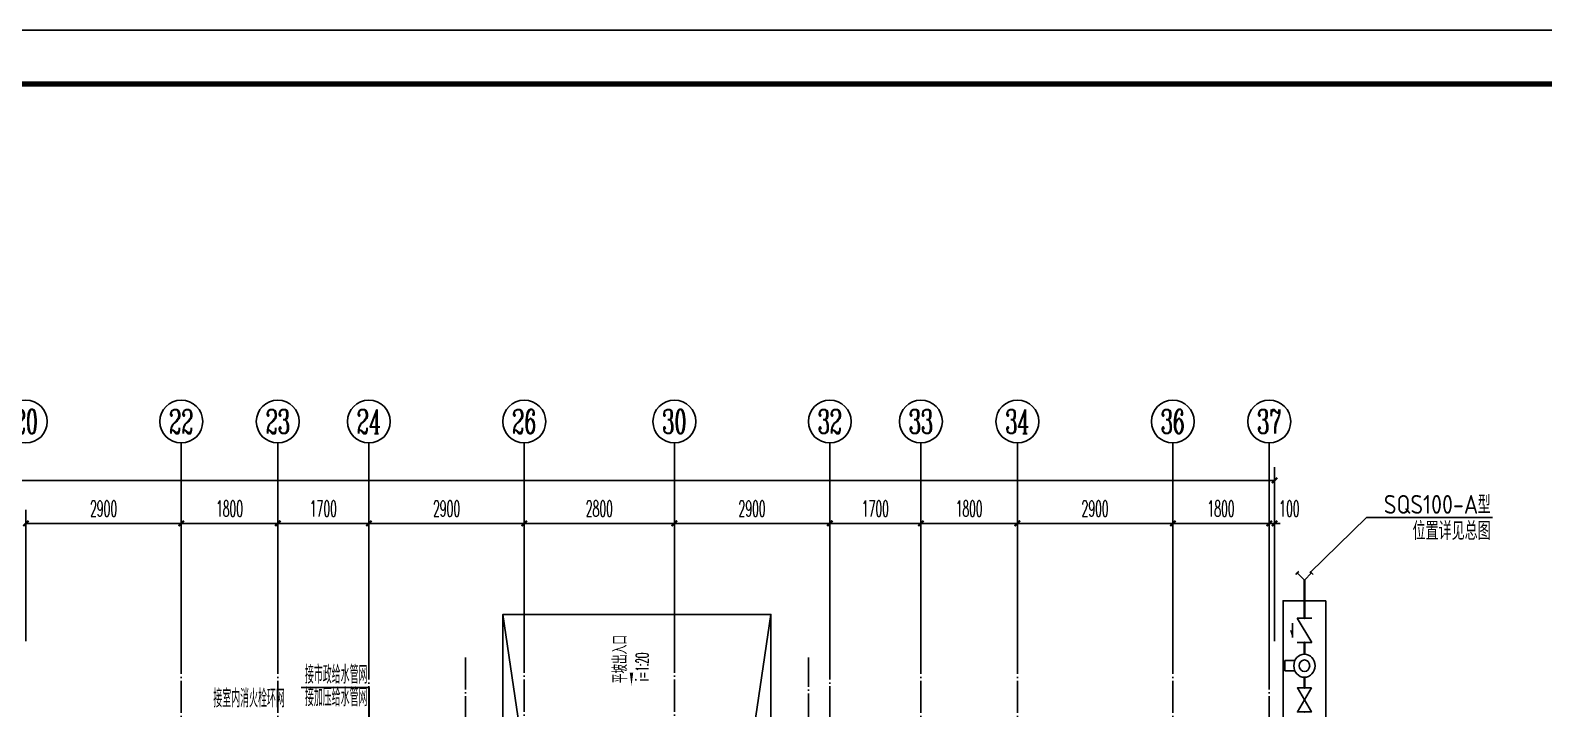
# Model space of a CAD drawing. Extents: x 27938 to 1507990, y 110129 to 923079.
# Drawn here: x 854799 to 883038, y 689199 to 701857 of the extents above; entities that cross this region are included whole.
import ezdxf
from ezdxf.enums import TextEntityAlignment as Align

# ---------------------------------------------------------------- set-up
doc = ezdxf.new("R2010")
doc.units = 0
doc.header["$LTSCALE"] = 1000
doc.header["$MEASUREMENT"] = 0
doc.linetypes.add('DOTE', pattern=[2.42, 2, -0.2, 0.02, -0.2])
for name, color, linetype in [('A-EQPM-MECH', 191, 'Continuous'), ('AXIS', 3, 'Continuous'), ('AXIS_TEXT', 7, 'Continuous'), ('DIM_SYMB', 3, 'Continuous'), ('DIM_不分区给水', 3, 'Continuous'), ('DOTE', 1, 'Continuous'), ('EQUIP_消防', 7, 'Continuous'), ('EQUIP_阀门', 7, 'Continuous'), ('PIPE-不分区消火栓', 1, 'TG_X'), ('PUB_TEXT', 4, 'Continuous'), ('TWT_LEAD', 3, 'Continuous'), ('图框', 140, 'Continuous')]:
    doc.layers.add(name, color=color, linetype=linetype)
doc.layers.add('yichutu', color=7, linetype='Continuous', true_color=0xffffff, plot=False)
doc.styles.add('_TCH_AXIS', font='COMPLEX', dxfattribs={"bigfont": 'GBCBIG'})
doc.styles.add('_TCH_DIM', font='SIMPLEX.shx', dxfattribs={"width": 0.7, "bigfont": 'GBCBIG.shx'})
doc.styles.add('_TCH_DIM_T3', font='SIMPLEX.shx', dxfattribs={"width": 0.494118, "bigfont": 'GBCBIG.shx'})
doc.styles.add('COMPLEX', font='COMPLEX')
doc.styles.get("Standard").update_dxf_attribs({"font": 'gbenor.shx', "bigfont": 'gbcbig.shx'})
doc.styles.add('TG_LINETYPE', font='SIMPLEX', dxfattribs={"width": 0.8, "height": 3, "bigfont": 'HZTXT'})
doc.linetypes.add('TG_X', pattern='A,2,-0.229,["X",TG_LINETYPE,S=0.1,R=0,X=-0.229,Y=-0.15],0', length=2.229)
doc.dimstyles.new('_TCH_ARCH&&100', dxfattribs={"dimtxt": 297.5, "dimasz": 100, "dimexe": 250, "dimexo": 300, "dimgap": 126.25, "dimtad": 1, "dimdec": 0, "dimzin": 0, "dimdsep": 46, "dimtxsty": '_TCH_DIM_T3', "dimblk": 'ARCHTICK', "dimcen": 0.09, "dimclrt": 4, "dimazin": 2, "dimtfac": 1, "dimtdec": 0, "dimtix": 1, "dimtmove": 2, "dimatfit": 3, "dimfxl": 100, "dimtolj": 1, "dimtzin": 0, "dimarcsym": 0})

# ---------------------------------------------------------------- blocks, each defined once
blk = doc.blocks.new('TK')
at = {"layer": '图框'}
blk.add_lwpolyline([(465375, 548714), (549475, 548714), (549475, 489314), (465375, 489314)], close=True, dxfattribs=at)
blk.add_lwpolyline([(465375, 548714), (549475, 548714), (549475, 489314), (465375, 489314)], close=True, dxfattribs=at)
at = {"layer": '图框', "const_width": 100}
blk.add_lwpolyline([(548475, 490314), (548475, 547714), (467875, 547714), (467875, 490314)], close=True, dxfattribs=at)
blk = doc.blocks.new('yct-841-594-84100-59399.9999999999-100-1000.0')
at = {"layer": 'yichutu', "color": 7, "true_color": 0xffffff}
blk.add_lwpolyline([(0, 0), (0, 59400), (84100, 59400), (84100, 0)], close=True, dxfattribs=at)
blk = doc.blocks.new('_ArchTick')
at = {"color": 0, "linetype": 'ByBlock', "const_width": 0.4}
blk.add_lwpolyline([(-0.5, -0.5), (0.5, 0.5)], dxfattribs=at)
blk = doc.blocks.new('*D822')
at = {"layer": 'AXIS', "color": 0, "lineweight": -2}
for p, q in [((877917, 690457), (877917, 692907)), ((878017, 690457), (878017, 692907)), ((877917, 692657), (877817, 692657)), ((877917, 692657), (878017, 692657)), ((878017, 692657), (878117, 692657))]:
    blk.add_line(p, q, dxfattribs=at)
at = {"layer": 'Defpoints', "color": 0}
for p in [(878017, 692657), (877917, 690157), (878017, 690157)]:
    blk.add_point(p, dxfattribs=at)
at = {"layer": 'AXIS', "color": 0, "lineweight": -2, "xscale": 100, "yscale": 100, "zscale": 100}
blk.add_blockref('_ArchTick', (877917, 692657), dxfattribs=at)
at = {"layer": 'AXIS', "color": 0, "lineweight": -2, "xscale": 100, "yscale": 100, "zscale": 100, "rotation": 180}
blk.add_blockref('_ArchTick', (878017, 692657), dxfattribs=at)
at = {"layer": 'AXIS', "color": 4, "insert": (878292, 692932), "char_height": 297.5, "attachment_point": 5, "style": '_TCH_DIM_T3'}
blk.add_mtext('\\A1;100', dxfattribs=at)
blk = doc.blocks.new('*D823')
at = {"layer": 'AXIS', "color": 0, "lineweight": -2}
for p, q in [((876117, 690457), (876117, 692907)), ((877917, 690457), (877917, 692907)), ((876117, 692657), (877917, 692657))]:
    blk.add_line(p, q, dxfattribs=at)
at = {"layer": 'Defpoints', "color": 0}
for p in [(877917, 692657), (876117, 690157), (877917, 690157)]:
    blk.add_point(p, dxfattribs=at)
at = {"layer": 'AXIS', "color": 0, "lineweight": -2, "xscale": 100, "yscale": 100, "zscale": 100, "rotation": 180}
blk.add_blockref('_ArchTick', (876117, 692657), dxfattribs=at)
at = {"layer": 'AXIS', "color": 0, "lineweight": -2, "xscale": 100, "yscale": 100, "zscale": 100}
blk.add_blockref('_ArchTick', (877917, 692657), dxfattribs=at)
at = {"layer": 'AXIS', "color": 4, "insert": (877017, 692932), "char_height": 297.5, "attachment_point": 5, "style": '_TCH_DIM_T3'}
blk.add_mtext('\\A1;1800', dxfattribs=at)
blk = doc.blocks.new('*D824')
at = {"layer": 'AXIS', "color": 0, "lineweight": -2}
for p, q in [((873217, 690457), (873217, 692907)), ((876117, 690457), (876117, 692907)), ((873217, 692657), (876117, 692657))]:
    blk.add_line(p, q, dxfattribs=at)
at = {"layer": 'Defpoints', "color": 0}
for p in [(876117, 692657), (873217, 690157), (876117, 690157)]:
    blk.add_point(p, dxfattribs=at)
at = {"layer": 'AXIS', "color": 0, "lineweight": -2, "xscale": 100, "yscale": 100, "zscale": 100, "rotation": 180}
blk.add_blockref('_ArchTick', (873217, 692657), dxfattribs=at)
at = {"layer": 'AXIS', "color": 0, "lineweight": -2, "xscale": 100, "yscale": 100, "zscale": 100}
blk.add_blockref('_ArchTick', (876117, 692657), dxfattribs=at)
at = {"layer": 'AXIS', "color": 4, "insert": (874667, 692932), "char_height": 297.5, "attachment_point": 5, "style": '_TCH_DIM_T3'}
blk.add_mtext('\\A1;2900', dxfattribs=at)
blk = doc.blocks.new('*D825')
at = {"layer": 'AXIS', "color": 0, "lineweight": -2}
for p, q in [((871417, 690457), (871417, 692907)), ((873217, 690457), (873217, 692907)), ((871417, 692657), (873217, 692657))]:
    blk.add_line(p, q, dxfattribs=at)
at = {"layer": 'Defpoints', "color": 0}
for p in [(873217, 692657), (871417, 690157), (873217, 690157)]:
    blk.add_point(p, dxfattribs=at)
at = {"layer": 'AXIS', "color": 0, "lineweight": -2, "xscale": 100, "yscale": 100, "zscale": 100, "rotation": 180}
blk.add_blockref('_ArchTick', (871417, 692657), dxfattribs=at)
at = {"layer": 'AXIS', "color": 0, "lineweight": -2, "xscale": 100, "yscale": 100, "zscale": 100}
blk.add_blockref('_ArchTick', (873217, 692657), dxfattribs=at)
at = {"layer": 'AXIS', "color": 4, "insert": (872317, 692932), "char_height": 297.5, "attachment_point": 5, "style": '_TCH_DIM_T3'}
blk.add_mtext('\\A1;1800', dxfattribs=at)
blk = doc.blocks.new('*D826')
at = {"layer": 'AXIS', "color": 0, "lineweight": -2}
for p, q in [((869717, 690457), (869717, 692907)), ((871417, 690457), (871417, 692907)), ((869717, 692657), (871417, 692657))]:
    blk.add_line(p, q, dxfattribs=at)
at = {"layer": 'Defpoints', "color": 0}
for p in [(871417, 692657), (869717, 690157), (871417, 690157)]:
    blk.add_point(p, dxfattribs=at)
at = {"layer": 'AXIS', "color": 0, "lineweight": -2, "xscale": 100, "yscale": 100, "zscale": 100, "rotation": 180}
blk.add_blockref('_ArchTick', (869717, 692657), dxfattribs=at)
at = {"layer": 'AXIS', "color": 0, "lineweight": -2, "xscale": 100, "yscale": 100, "zscale": 100}
blk.add_blockref('_ArchTick', (871417, 692657), dxfattribs=at)
at = {"layer": 'AXIS', "color": 4, "insert": (870567, 692932), "char_height": 297.5, "attachment_point": 5, "style": '_TCH_DIM_T3'}
blk.add_mtext('\\A1;1700', dxfattribs=at)
blk = doc.blocks.new('*D827')
at = {"layer": 'AXIS', "color": 0, "lineweight": -2}
for p, q in [((866817, 690457), (866817, 692907)), ((869717, 690457), (869717, 692907)), ((866817, 692657), (869717, 692657))]:
    blk.add_line(p, q, dxfattribs=at)
at = {"layer": 'Defpoints', "color": 0}
for p in [(869717, 692657), (866817, 690157), (869717, 690157)]:
    blk.add_point(p, dxfattribs=at)
at = {"layer": 'AXIS', "color": 0, "lineweight": -2, "xscale": 100, "yscale": 100, "zscale": 100, "rotation": 180}
blk.add_blockref('_ArchTick', (866817, 692657), dxfattribs=at)
at = {"layer": 'AXIS', "color": 0, "lineweight": -2, "xscale": 100, "yscale": 100, "zscale": 100}
blk.add_blockref('_ArchTick', (869717, 692657), dxfattribs=at)
at = {"layer": 'AXIS', "color": 4, "insert": (868267, 692932), "char_height": 297.5, "attachment_point": 5, "style": '_TCH_DIM_T3'}
blk.add_mtext('\\A1;2900', dxfattribs=at)
blk = doc.blocks.new('*D828')
at = {"layer": 'AXIS', "color": 0, "lineweight": -2}
for p, q in [((864017, 690457), (864017, 692907)), ((866817, 690457), (866817, 692907)), ((864017, 692657), (866817, 692657))]:
    blk.add_line(p, q, dxfattribs=at)
at = {"layer": 'Defpoints', "color": 0}
for p in [(866817, 692657), (864017, 690157), (866817, 690157)]:
    blk.add_point(p, dxfattribs=at)
at = {"layer": 'AXIS', "color": 0, "lineweight": -2, "xscale": 100, "yscale": 100, "zscale": 100, "rotation": 180}
blk.add_blockref('_ArchTick', (864017, 692657), dxfattribs=at)
at = {"layer": 'AXIS', "color": 0, "lineweight": -2, "xscale": 100, "yscale": 100, "zscale": 100}
blk.add_blockref('_ArchTick', (866817, 692657), dxfattribs=at)
at = {"layer": 'AXIS', "color": 4, "insert": (865417, 692932), "char_height": 297.5, "attachment_point": 5, "style": '_TCH_DIM_T3'}
blk.add_mtext('\\A1;2800', dxfattribs=at)
blk = doc.blocks.new('*D829')
at = {"layer": 'AXIS', "color": 0, "lineweight": -2}
for p, q in [((861117, 690457), (861117, 692907)), ((864017, 690457), (864017, 692907)), ((861117, 692657), (864017, 692657))]:
    blk.add_line(p, q, dxfattribs=at)
at = {"layer": 'Defpoints', "color": 0}
for p in [(864017, 692657), (861117, 690157), (864017, 690157)]:
    blk.add_point(p, dxfattribs=at)
at = {"layer": 'AXIS', "color": 0, "lineweight": -2, "xscale": 100, "yscale": 100, "zscale": 100, "rotation": 180}
blk.add_blockref('_ArchTick', (861117, 692657), dxfattribs=at)
at = {"layer": 'AXIS', "color": 0, "lineweight": -2, "xscale": 100, "yscale": 100, "zscale": 100}
blk.add_blockref('_ArchTick', (864017, 692657), dxfattribs=at)
at = {"layer": 'AXIS', "color": 4, "insert": (862567, 692932), "char_height": 297.5, "attachment_point": 5, "style": '_TCH_DIM_T3'}
blk.add_mtext('\\A1;2900', dxfattribs=at)
blk = doc.blocks.new('*D830')
at = {"layer": 'AXIS', "color": 0, "lineweight": -2}
for p, q in [((859417, 690457), (859417, 692907)), ((861117, 690457), (861117, 692907)), ((859417, 692657), (861117, 692657))]:
    blk.add_line(p, q, dxfattribs=at)
at = {"layer": 'Defpoints', "color": 0}
for p in [(861117, 692657), (859417, 690157), (861117, 690157)]:
    blk.add_point(p, dxfattribs=at)
at = {"layer": 'AXIS', "color": 0, "lineweight": -2, "xscale": 100, "yscale": 100, "zscale": 100, "rotation": 180}
blk.add_blockref('_ArchTick', (859417, 692657), dxfattribs=at)
at = {"layer": 'AXIS', "color": 0, "lineweight": -2, "xscale": 100, "yscale": 100, "zscale": 100}
blk.add_blockref('_ArchTick', (861117, 692657), dxfattribs=at)
at = {"layer": 'AXIS', "color": 4, "insert": (860267, 692932), "char_height": 297.5, "attachment_point": 5, "style": '_TCH_DIM_T3'}
blk.add_mtext('\\A1;1700', dxfattribs=at)
blk = doc.blocks.new('*D831')
at = {"layer": 'AXIS', "color": 0, "lineweight": -2}
for p, q in [((857617, 690457), (857617, 692907)), ((859417, 690457), (859417, 692907)), ((857617, 692657), (859417, 692657))]:
    blk.add_line(p, q, dxfattribs=at)
at = {"layer": 'Defpoints', "color": 0}
for p in [(859417, 692657), (857617, 690157), (859417, 690157)]:
    blk.add_point(p, dxfattribs=at)
at = {"layer": 'AXIS', "color": 0, "lineweight": -2, "xscale": 100, "yscale": 100, "zscale": 100, "rotation": 180}
blk.add_blockref('_ArchTick', (857617, 692657), dxfattribs=at)
at = {"layer": 'AXIS', "color": 0, "lineweight": -2, "xscale": 100, "yscale": 100, "zscale": 100}
blk.add_blockref('_ArchTick', (859417, 692657), dxfattribs=at)
at = {"layer": 'AXIS', "color": 4, "insert": (858517, 692932), "char_height": 297.5, "attachment_point": 5, "style": '_TCH_DIM_T3'}
blk.add_mtext('\\A1;1800', dxfattribs=at)
blk = doc.blocks.new('*D832')
at = {"layer": 'AXIS', "color": 0, "lineweight": -2}
for p, q in [((854717, 690457), (854717, 692907)), ((857617, 690457), (857617, 692907)), ((854717, 692657), (857617, 692657))]:
    blk.add_line(p, q, dxfattribs=at)
at = {"layer": 'Defpoints', "color": 0}
for p in [(857617, 692657), (854717, 690157), (857617, 690157)]:
    blk.add_point(p, dxfattribs=at)
at = {"layer": 'AXIS', "color": 0, "lineweight": -2, "xscale": 100, "yscale": 100, "zscale": 100, "rotation": 180}
blk.add_blockref('_ArchTick', (854717, 692657), dxfattribs=at)
at = {"layer": 'AXIS', "color": 0, "lineweight": -2, "xscale": 100, "yscale": 100, "zscale": 100}
blk.add_blockref('_ArchTick', (857617, 692657), dxfattribs=at)
at = {"layer": 'AXIS', "color": 4, "insert": (856167, 692932), "char_height": 297.5, "attachment_point": 5, "style": '_TCH_DIM_T3'}
blk.add_mtext('\\A1;2900', dxfattribs=at)
blk = doc.blocks.new('*D846')
at = {"layer": 'AXIS', "color": 0, "lineweight": -2}
for p, q in [((827817, 690457), (827817, 693707)), ((878017, 690457), (878017, 693707)), ((827817, 693457), (878017, 693457))]:
    blk.add_line(p, q, dxfattribs=at)
at = {"layer": 'Defpoints', "color": 0}
for p in [(878017, 693457), (827817, 690157), (878017, 690157)]:
    blk.add_point(p, dxfattribs=at)
at = {"layer": 'AXIS', "color": 0, "lineweight": -2, "xscale": 100, "yscale": 100, "zscale": 100, "rotation": 180}
blk.add_blockref('_ArchTick', (827817, 693457), dxfattribs=at)
at = {"layer": 'AXIS', "color": 0, "lineweight": -2, "xscale": 100, "yscale": 100, "zscale": 100}
blk.add_blockref('_ArchTick', (878017, 693457), dxfattribs=at)
at = {"layer": 'AXIS', "color": 4, "insert": (852917, 693732), "char_height": 297.5, "attachment_point": 5, "style": '_TCH_DIM_T3'}
blk.add_mtext('\\A1;50200', dxfattribs=at)
blk = doc.blocks.new('_AXISO')
blk.add_circle((0, 0), 0.5)
at = {"layer": 'AXIS_TEXT', "style": 'COMPLEX', "width": 1.041667}
blk.add_attdef('A', text='', height=0.56, dxfattribs=at).set_placement((-0.25, -0.28), (0.25, -0.28), align=Align.FIT)
blk = doc.blocks.new('$VALVE$00000295')
blk.add_lwpolyline([(-125, 72), (-125, -72), (125, 72), (125, -72), (-125, 72)])
for p in [(-125, 0), (125, 0)]:
    blk.add_point(p)
blk = doc.blocks.new('$VALVE$00000315')
for p, q in [((-125, -75), (-125, 75)), ((-125, 75), (125, -75)), ((-75, 125), (75, 125)), ((125, -75), (125, 75))]:
    blk.add_line(p, q)
for p in [(-125, 0), (125, 0)]:
    blk.add_point(p)
blk.add_solid([(0, 125), (0, 150), (75, 125)])
blk = doc.blocks.new('$VALVE$00000751')
for p, q in [((-53, -108), (-53, -221)), ((53, -221), (53, -108)), ((-53, -221), (53, -221))]:
    blk.add_line(p, q)
blk.add_lwpolyline([(-120, 0, 1), (120, 0, 1), (-120, 0, 1.76642)], format="xyb")
blk.add_circle((0, 0), 60)
for p in [(-120, 0), (120, 0)]:
    blk.add_point(p)
blk = doc.blocks.new('$ATTACHMENT$00000194')
for p, q in [((0, 0), (134, 134)), ((0, 0), (134, -134)), ((107, 162), (134, 134)), ((161, 107), (134, 134)), ((107, -161), (134, -134)), ((161, -107), (134, -134))]:
    blk.add_line(p, q)

msp = doc.modelspace()

# ---------------------------------------------------------------- linework, layer by layer
msp.add_lwpolyline([(878970.4, 691214.8), (878970.4, 688833.5), (878175.6, 688833.5), (878175.6, 691214.8)], close=True)
for p in [(878573, 690886.3), (878573, 690436.3), (878573, 690217.3), (878573, 689785.3), (878573, 689588.2)]:
    msp.add_point(p)
at = {"layer": 'A-EQPM-MECH', "color": 8}
for points in [[(863616.8, 688257.2), (863616.8, 690957.2), (868616.8, 690957.2), (868616.8, 688257.2)], [(863616.8, 690957.2), (864016.5, 688257.2)], [(868616.6, 690957.2), (868216.6, 688257.2)]]:
    msp.add_lwpolyline(points, dxfattribs=at)
at = {"layer": 'AXIS', "color": 8}
for p, q in [((857616.6, 690157.2), (857616.6, 694157.2)), ((859416.6, 690157.2), (859416.6, 694157.2)), ((861116.6, 690157.2), (861116.6, 694157.2)), ((864016.6, 690157.2), (864016.6, 694157.2)), ((866816.6, 690157.2), (866816.6, 694157.2)), ((869716.6, 690157.2), (869716.6, 694157.2)), ((871416.6, 690157.2), (871416.6, 694157.2)), ((873216.6, 690157.2), (873216.6, 694157.2)), ((876116.6, 690157.2), (876116.6, 694157.2)), ((877916.6, 690157.2), (877916.6, 694157.2))]:
    msp.add_line(p, q, dxfattribs=at)
at = {"layer": 'DIM_SYMB', "color": 8}
msp.add_lwpolyline([(866016.6, 690364.3, 0, 0, 0), (866016.6, 689629.5, 0, 64, 0), (866016.6, 689869.5, 0, 0, 0)], format="xyseb", dxfattribs=at)
at = {"layer": 'DIM_不分区给水'}
for p, q in [((861120.5, 689597.2), (859853.2, 689597.2)), ((861120.5, 687654), (861120.5, 689597.2))]:
    msp.add_line(p, q, dxfattribs=at)
at = {"layer": 'DOTE', "color": 169, "linetype": 'DOTE', "ltscale": 0.3}
for p, q in [((857616.6, 678957.2), (857616.6, 690157.2)), ((859416.6, 678957.2), (859416.6, 690157.2)), ((861116.6, 681757.2), (861116.6, 690157.2)), ((862916.6, 690157.2), (862916.6, 688157.2)), ((864016.6, 681157.4), (864016.6, 690157.2)), ((866816.6, 681157.4), (866816.6, 690157.2)), ((869316.6, 688157.2), (869316.6, 690157.2)), ((869716.6, 681757.2), (869716.6, 690157.2)), ((871416.6, 678957.2), (871416.6, 690157.2)), ((873216.6, 678957.2), (873216.6, 690157.2)), ((876116.6, 678957.2), (876116.6, 690157.2)), ((877916.6, 690157.2), (877916.6, 666975.2))]:
    msp.add_line(p, q, dxfattribs=at)
at = {"layer": 'PIPE-不分区消火栓', "const_width": 45}
for points in [[(878573, 691598.3), (878573, 690886.3)], [(878573, 690436.3), (878573, 690217.3)], [(878573, 689785.3), (878573, 689588.2)]]:
    msp.add_lwpolyline(points, dxfattribs=at)
at = {"layer": 'TWT_LEAD'}
for p, q in [((878675.6, 691731.4), (879729, 692766.3)), ((879729, 692766.3), (882079.1, 692766.3))]:
    msp.add_line(p, q, dxfattribs=at)

# ---------------------------------------------------------------- block references
msp.add_blockref('TK', (348239.1, 153143.3))
at = {"layer": 'AXIS', "color": 8}
ref = msp.add_blockref('_AXISO', (854716.6, 694557.2), dxfattribs=dict(at, xscale=800, yscale=800, zscale=800))
ref.add_attrib('A', '20', dxfattribs={"layer": 'AXIS_TEXT', "color": 8, "ltscale": 0.5, "height": 452.55, "style": '_TCH_AXIS', "width": 0.617647}).set_placement((854490.3, 694330.9), (854942.9, 694330.9), align=Align.FIT)
ref = msp.add_blockref('_AXISO', (857616.6, 694557.2), dxfattribs=dict(at, xscale=800, yscale=800, zscale=800))
ref.add_attrib('A', '22', dxfattribs={"layer": 'AXIS_TEXT', "color": 8, "ltscale": 0.5, "height": 452.55, "style": '_TCH_AXIS', "width": 0.617647}).set_placement((857390.3, 694330.9), (857842.9, 694330.9), align=Align.FIT)
ref = msp.add_blockref('_AXISO', (859416.6, 694557.2), dxfattribs=dict(at, xscale=800, yscale=800, zscale=800))
ref.add_attrib('A', '23', dxfattribs={"layer": 'AXIS_TEXT', "color": 8, "ltscale": 0.5, "height": 452.55, "style": '_TCH_AXIS', "width": 0.617647}).set_placement((859190.3, 694330.9), (859642.9, 694330.9), align=Align.FIT)
ref = msp.add_blockref('_AXISO', (861116.6, 694557.2), dxfattribs=dict(at, xscale=800, yscale=800, zscale=800))
ref.add_attrib('A', '24', dxfattribs={"layer": 'AXIS_TEXT', "color": 8, "ltscale": 0.5, "height": 452.55, "style": '_TCH_AXIS', "width": 0.583333}).set_placement((860890.3, 694330.9), (861342.9, 694330.9), align=Align.FIT)
ref = msp.add_blockref('_AXISO', (864016.6, 694557.2), dxfattribs=dict(at, xscale=800, yscale=800, zscale=800))
ref.add_attrib('A', '26', dxfattribs={"layer": 'AXIS_TEXT', "color": 8, "ltscale": 0.5, "height": 452.55, "style": '_TCH_AXIS', "width": 0.617647}).set_placement((863790.3, 694330.9), (864242.9, 694330.9), align=Align.FIT)
ref = msp.add_blockref('_AXISO', (866816.6, 694557.2), dxfattribs=dict(at, xscale=800, yscale=800, zscale=800))
ref.add_attrib('A', '30', dxfattribs={"layer": 'AXIS_TEXT', "color": 8, "ltscale": 0.5, "height": 452.55, "style": '_TCH_AXIS', "width": 0.636364}).set_placement((866590.3, 694330.9), (867042.9, 694330.9), align=Align.FIT)
ref = msp.add_blockref('_AXISO', (869716.6, 694557.2), dxfattribs=dict(at, xscale=800, yscale=800, zscale=800))
ref.add_attrib('A', '32', dxfattribs={"layer": 'AXIS_TEXT', "color": 8, "ltscale": 0.5, "height": 452.55, "style": '_TCH_AXIS', "width": 0.636364}).set_placement((869490.3, 694330.9), (869942.9, 694330.9), align=Align.FIT)
ref = msp.add_blockref('_AXISO', (871416.6, 694557.2), dxfattribs=dict(at, xscale=800, yscale=800, zscale=800))
ref.add_attrib('A', '33', dxfattribs={"layer": 'AXIS_TEXT', "color": 8, "ltscale": 0.5, "height": 452.55, "style": '_TCH_AXIS', "width": 0.636364}).set_placement((871190.3, 694330.9), (871642.9, 694330.9), align=Align.FIT)
ref = msp.add_blockref('_AXISO', (873216.6, 694557.2), dxfattribs=dict(at, xscale=800, yscale=800, zscale=800))
ref.add_attrib('A', '34', dxfattribs={"layer": 'AXIS_TEXT', "color": 8, "ltscale": 0.5, "height": 452.55, "style": '_TCH_AXIS', "width": 0.6}).set_placement((872990.3, 694330.9), (873442.9, 694330.9), align=Align.FIT)
ref = msp.add_blockref('_AXISO', (876116.6, 694557.2), dxfattribs=dict(at, xscale=800, yscale=800, zscale=800))
ref.add_attrib('A', '36', dxfattribs={"layer": 'AXIS_TEXT', "color": 8, "ltscale": 0.5, "height": 452.55, "style": '_TCH_AXIS', "width": 0.636364}).set_placement((875890.3, 694330.9), (876342.9, 694330.9), align=Align.FIT)
ref = msp.add_blockref('_AXISO', (877916.6, 694557.2), dxfattribs=dict(at, xscale=800, yscale=800, zscale=800))
ref.add_attrib('A', '37', dxfattribs={"layer": 'AXIS_TEXT', "color": 8, "ltscale": 0.5, "height": 452.55, "style": '_TCH_AXIS', "width": 0.636364}).set_placement((877690.3, 694330.9), (878142.9, 694330.9), align=Align.FIT)
at = {"layer": 'EQUIP_消防', "yscale": -1, "rotation": 90.00000000000001}
msp.add_blockref('$ATTACHMENT$00000194', (878573, 691598.3), dxfattribs=at)
at = {"layer": 'EQUIP_阀门', "xscale": 1.8, "zscale": 1.8, "rotation": 270}
for name, p, yscale in [('$VALVE$00000315', (878573, 690661.3), -1.8), ('$VALVE$00000751', (878573, 690001.3), 1.65), ('$VALVE$00000295', (878573, 689362.8), 1.8)]:
    msp.add_blockref(name, p, dxfattribs=dict(at, yscale=yscale))
at = {"layer": 'yichutu'}
msp.add_blockref('yct-841-594-84100-59399.9999999999-100-1000.0', (813614.1, 642457), dxfattribs=at)

# ---------------------------------------------------------------- texts
at = {"layer": 'DIM_SYMB', "color": 7, "style": '_TCH_DIM', "width": 0.7}
msp.add_text('平坡出入口', height=270.07, rotation=90, dxfattribs=at).set_placement((865936.5, 689674.8))
at = {"layer": 'DIM_不分区给水', "color": 7, "style": '_TCH_DIM_T3', "width": 0.494118}
for s, p in [('接市政给水管网', (859923.2, 689667.2)), ('接室内消火栓环网', (858214.1, 689223.1)), ('接加压给水管网', (859923.2, 689245))]:
    msp.add_text(s, height=337.59, dxfattribs=at).set_placement(p)
at = {"layer": 'PUB_TEXT', "color": 8, "style": '_TCH_DIM', "width": 0.494118}
msp.add_text('i=1:20', height=238, rotation=90, dxfattribs=at).set_placement((866334.7, 689719.7))
at = {"layer": 'TWT_LEAD', "color": 7}
for s, height, p in [('SQS100-A', 350, (880054.4, 692836.3)), ('型', 337.6, (881804.4, 692836.3)), ('位置详见总图', 337.59, (880590.5, 692346.3))]:
    msp.add_text(s, height=height, dxfattribs=at).set_placement(p)

# ---------------------------------------------------------------- dimensions: what is measured, and where the dimension line sits
at = {"layer": 'AXIS', "color": 8}
for p1, p2, distance, picture, middle in [((827816.6, 690157.2), (878016.6, 690157.2), 3300, '*D846', (852916.6, 693732.2)), ((854716.6, 690157.2), (857616.6, 690157.2), 2500, '*D832', (856166.6, 692932.2)), ((857616.6, 690157.2), (859416.6, 690157.2), 2500, '*D831', (858516.6, 692932.2)), ((859416.6, 690157.2), (861116.6, 690157.2), 2500, '*D830', (860266.6, 692932.2)), ((861116.6, 690157.2), (864016.6, 690157.2), 2500, '*D829', (862566.6, 692932.2)), ((864016.6, 690157.2), (866816.6, 690157.2), 2500, '*D828', (865416.6, 692932.2)), ((866816.6, 690157.2), (869716.6, 690157.2), 2500, '*D827', (868266.6, 692932.2)), ((869716.6, 690157.2), (871416.6, 690157.2), 2500, '*D826', (870566.6, 692932.2)), ((871416.6, 690157.2), (873216.6, 690157.2), 2500, '*D825', (872316.6, 692932.2)), ((873216.6, 690157.2), (876116.6, 690157.2), 2500, '*D824', (874666.6, 692932.2)), ((876116.6, 690157.2), (877916.6, 690157.2), 2500, '*D823', (877016.6, 692932.2))]:
    dim = msp.add_aligned_dim(p1=p1, p2=p2, distance=distance, dimstyle='_TCH_ARCH&&100', dxfattribs=at)
    dim.commit()
    dim.dimension.update_dxf_attribs({"geometry": picture, "text_midpoint": middle})
dim = msp.add_linear_dim(base=(878016.6, 692657.2), p1=(877916.6, 690157.2), p2=(878016.6, 690157.2), angle=360, dimstyle='_TCH_ARCH&&100', dxfattribs=at)
dim.commit()
dim.dimension.update_dxf_attribs({"geometry": '*D822', "text_midpoint": (878291.6, 692932.2), "dimtype": 129})

doc.saveas('drawing.dxf')
